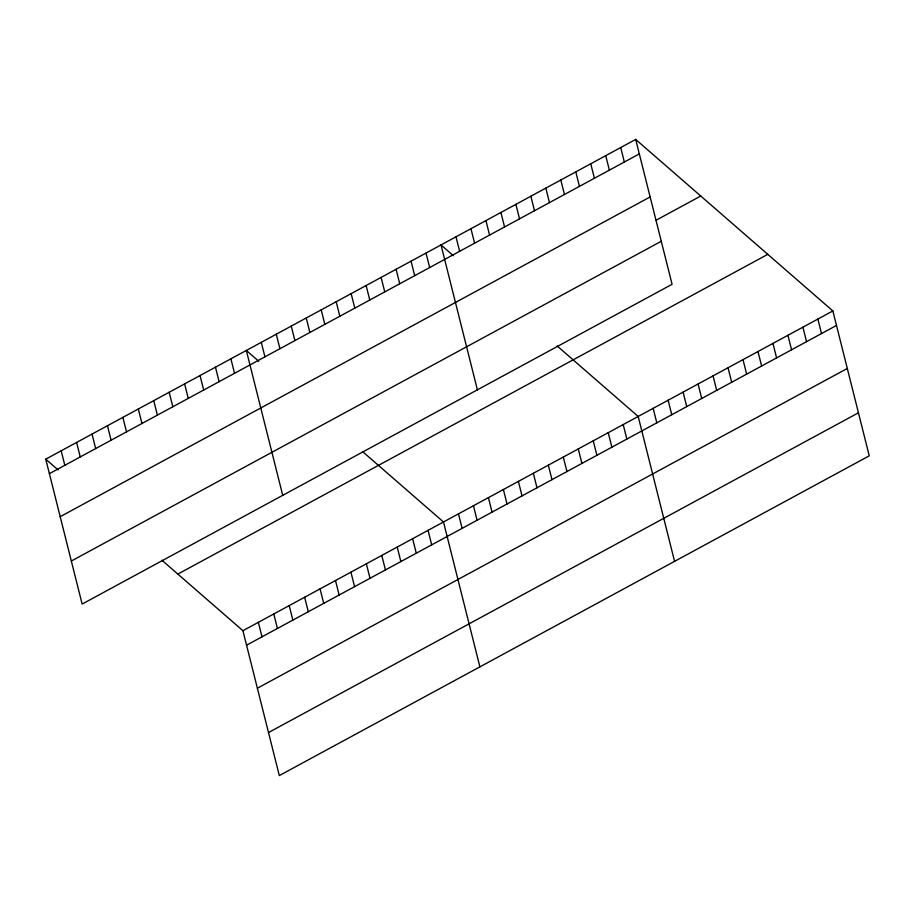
<?xml version="1.0" encoding="UTF-8"?>
<svg xmlns="http://www.w3.org/2000/svg" width="915" height="915" viewBox="0 0 915 915"><rect width="100%" height="100%" fill="white"/><g stroke="black" fill="none" stroke-linecap="round" stroke-linejoin="round"><path stroke-width="1.37" d="M635.685 139.423L672.079 284.302L82.144 604.06L45.75 459.17L635.685 139.423L832.856 310.94L869.25 455.83L279.315 775.577L242.921 630.698L161.898 560.209M49.387 473.661L639.322 153.914M60.196 516.689L650.13 196.942M655.826 220.378L700.753 196.027M71.336 561.021L661.27 241.274M177.853 574.094L767.788 254.347M242.921 630.698L832.856 310.94M246.57 645.189L836.493 325.443M257.378 688.217L847.301 368.471M268.507 732.549L858.442 412.802M453.394 255.72L441.007 244.934L477.401 389.824M557.155 345.973L638.178 416.462L674.572 561.353M258.716 361.231L246.329 350.456L282.724 495.335M362.477 451.495L443.5 521.985L479.895 666.863M45.75 459.17L58.148 469.955M817.884 319.06L821.521 333.552M802.901 327.181L806.55 341.672M787.929 335.29L791.567 349.793M772.958 343.411L776.595 357.902M757.986 351.532L761.623 366.023M743.003 359.641L746.651 374.144M728.031 367.761L731.668 382.253M713.06 375.882L716.697 390.373M698.076 383.991L701.725 398.494M683.105 392.112L686.742 406.603M620.702 147.532L624.35 162.024M668.133 400.232L671.77 414.724M605.73 155.653L609.367 170.144M653.15 408.342L656.798 422.844M590.758 163.774L594.395 178.265M575.787 171.883L579.424 186.374M623.207 424.583L626.844 439.074M560.803 180.003L564.452 194.495M608.235 432.692L611.872 447.195M545.832 188.124L549.469 202.615M593.252 440.813L596.9 455.304M530.86 196.233L534.497 210.725M578.28 448.933L581.917 463.425M515.877 204.354L519.526 218.845M563.308 457.043L566.945 471.545M500.905 212.463L504.542 226.966M548.325 465.163L551.974 479.654M485.934 220.584L489.571 235.075M533.354 473.284L536.991 487.775M470.951 228.704L474.599 243.196M518.382 481.393L522.019 495.896M455.979 236.813L459.616 251.316M503.399 489.514L507.047 504.005M488.427 497.634L492.064 512.125M426.024 253.055L429.673 267.546M473.455 505.743L477.092 520.246M411.052 261.164L414.689 275.667M458.472 513.864L462.121 528.355M396.081 269.284L399.718 283.776M381.109 277.405L384.746 291.896M428.071 530.345L431.708 544.837M366.126 285.514L369.774 300.017M351.154 293.635L354.791 308.126M412.642 538.706L416.279 553.198M336.182 301.756L339.82 316.247M397.213 547.067L400.85 561.558M321.199 309.865L324.848 324.368M381.784 555.428L385.432 569.931M306.228 317.985L309.865 332.477M366.355 563.789L370.003 578.291M291.256 326.106L294.893 340.597M350.925 572.161L354.574 586.652M276.273 334.215L279.921 348.718M335.496 580.522L339.145 595.013M261.301 342.336L264.938 356.827M320.067 588.883L323.716 603.374M304.638 597.243L308.286 611.735M230.9 358.817L234.537 373.309M289.209 605.604L292.857 620.107M215.471 367.178L219.108 381.669M273.779 613.965L277.428 628.468M200.042 375.539L203.679 390.03M258.35 622.337L261.999 636.829M184.613 383.9L188.25 398.402M169.183 392.272L172.821 406.763M153.754 400.633L157.391 415.124M138.325 408.994L141.962 423.485M122.896 417.354L126.533 431.846M107.467 425.715L111.104 440.207M92.038 434.076L95.675 448.579M76.608 442.448L80.245 456.94M61.179 450.809L64.816 465.3"/></g></svg>
